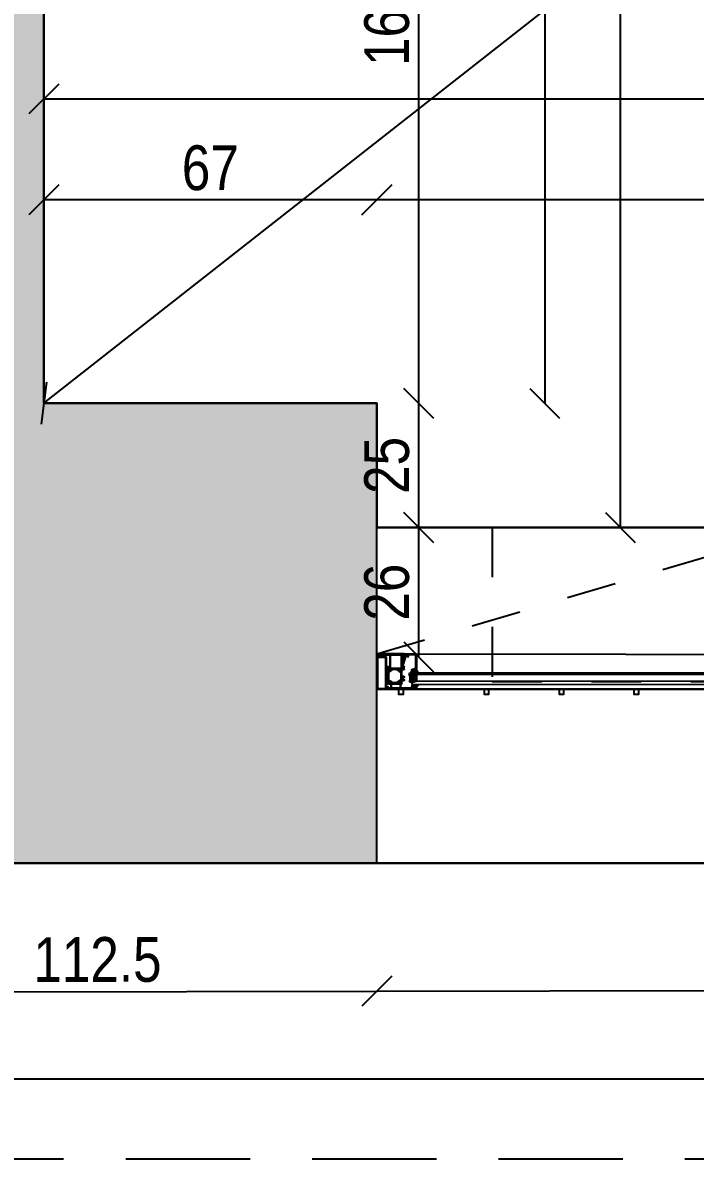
# Model space of a CAD drawing. Header units: metres. Extents: x 493 to 630, y -132 to -15.
# Drawn here: x 541.681 to 543.034, y -93.39 to -91.104 of the extents above; entities that cross this region are included whole.
import ezdxf

# ---------------------------------------------------------------- set-up
doc = ezdxf.new("R2010")
doc.units = ezdxf.units.M
doc.header["$MEASUREMENT"] = 0
doc.header["$PDMODE"] = 3
doc.linetypes.add('HIDDEN2', pattern=[0.1875, 0.125, -0.0625])
for name, color, linetype in [('a_caramida', 2, 'Continuous'), ('a_cote_50', 9, 'Continuous'), ('a_pereti_hasuri', 253, 'Continuous'), ('a_punctat', 40, 'HIDDEN2'), ('a_scari_punctat', 40, 'HIDDEN2'), ('a_sticla', 4, 'Continuous'), ('a_tamplarie_ferestre', 6, 'Continuous'), ('a_vederi', 74, 'Continuous'), ('a_vederi subtiri', 124, 'Continuous')]:
    doc.layers.add(name, color=color, linetype=linetype)
doc.layers.add('a_suprafete', color=7, linetype='Continuous', plot=False)
doc.styles.get("Standard").update_dxf_attribs({"font": 'ARIALN.TTF'})
doc.dimstyles.new('50 cote', dxfattribs={"dimtxt": 0.09, "dimasz": 0.06, "dimexe": 0, "dimexo": 0, "dimgap": 0.018, "dimtad": 1, "dimdec": 1, "dimlfac": 100, "dimrnd": 0.5, "dimdsep": 46, "dimtxsty": 'Standard', "dimblk": 'OBLIQUE', "dimcen": 0.00045, "dimclrd": 256, "dimclrt": 4, "dimadec": 1, "dimazin": 0, "dimtfac": 1, "dimtdec": 1, "dimtix": 1, "dimtofl": 0, "dimtmove": 0, "dimatfit": 3, "dimldrblk": 'OBLIQUE', "dimfxl": 0, "dimtolj": 1, "dimtzin": 0, "dimarcsym": 0})

# ---------------------------------------------------------------- blocks, each defined once
blk = doc.blocks.new('_Oblique')
at = {"color": 0, "linetype": 'ByBlock', "lineweight": -2}
blk.add_line((-0.5, -0.5), (0.5, 0.5), dxfattribs=at)
blk = doc.blocks.new('*D237')
at = {"layer": 'a_cote_50', "lineweight": -2, "ltscale": 0.3}
blk.add_line((541.7233, -91.8694), (547.7733, -87.1194), dxfattribs=at)
at = {"layer": 'Defpoints', "color": 0, "ltscale": 0.3}
for p in [(547.7733, -87.1194), (547.7733, -87.1194), (541.7233, -91.8694)]:
    blk.add_point(p, dxfattribs=at)
at = {"layer": 'a_cote_50', "lineweight": -2, "ltscale": 0.3, "xscale": 0.06, "yscale": 0.06, "zscale": 0.06}
for p, rotation in [((547.7733, -87.1194), 38.13630808537231), ((541.7233, -91.8694), 218.1363080853723)]:
    blk.add_blockref('_Oblique', p, dxfattribs=dict(at, rotation=rotation))
at = {"layer": 'a_cote_50', "color": 4, "ltscale": 0.3, "insert": (544.7088, -89.4441), "char_height": 0.09, "attachment_point": 5, "rotation": 38.1363}
blk.add_mtext('\\A1;769', dxfattribs=at)
blk = doc.blocks.new('*D238')
at = {"layer": 'a_cote_50', "lineweight": -2, "ltscale": 0.3}
blk.add_line((542.0233, -88.0896), (547.7733, -91.9194), dxfattribs=at)
at = {"layer": 'Defpoints', "color": 0, "ltscale": 0.3}
for p in [(542.0233, -88.0896), (547.7733, -91.9194), (547.7733, -91.9194)]:
    blk.add_point(p, dxfattribs=at)
at = {"layer": 'a_cote_50', "lineweight": -2, "ltscale": 0.3, "xscale": 0.06, "yscale": 0.06, "zscale": 0.06}
for p, rotation in [((542.0233, -88.0896), 146.3339981452422), ((547.7733, -91.9194), 326.3339981452422)]:
    blk.add_blockref('_Oblique', p, dxfattribs=dict(at, rotation=rotation))
at = {"layer": 'a_cote_50', "color": 4, "ltscale": 0.3, "insert": (544.9338, -89.9513), "char_height": 0.09, "attachment_point": 5, "rotation": 326.334}
blk.add_mtext('\\A1;691', dxfattribs=at)
blk = doc.blocks.new('*D240')
at = {"layer": 'a_cote_50', "lineweight": -2, "ltscale": 0.3}
blk.add_line((544.3433, -91.4603), (542.3933, -91.4603), dxfattribs=at)
at = {"layer": 'Defpoints', "color": 0, "ltscale": 0.3}
for p in [(542.3933, -91.4603), (542.3933, -91.8694), (544.3433, -92.1194)]:
    blk.add_point(p, dxfattribs=at)
at = {"layer": 'a_cote_50', "lineweight": -2, "ltscale": 0.3, "xscale": 0.06, "yscale": 0.06, "zscale": 0.06, "rotation": 180}
blk.add_blockref('_Oblique', (542.3933, -91.4603), dxfattribs=at)
at = {"layer": 'a_cote_50', "lineweight": -2, "ltscale": 0.3, "xscale": 0.06, "yscale": 0.06, "zscale": 0.06}
blk.add_blockref('_Oblique', (544.3433, -91.4603), dxfattribs=at)
at = {"layer": 'a_cote_50', "color": 4, "ltscale": 0.3, "char_height": 0.09, "attachment_point": 5}
for s, insert in [('\\A1;195', (543.3683, -91.3963)), ('\\A1;74', (543.3683, -91.5233))]:
    blk.add_mtext(s, dxfattribs=dict(at, insert=insert))
blk = doc.blocks.new('*D241')
at = {"layer": 'a_cote_50', "lineweight": -2, "ltscale": 0.3}
blk.add_line((542.3933, -91.4603), (541.7233, -91.4603), dxfattribs=at)
at = {"layer": 'Defpoints', "color": 0, "ltscale": 0.3}
for p in [(541.7233, -91.4603), (541.7233, -91.8694), (542.3933, -91.8694)]:
    blk.add_point(p, dxfattribs=at)
at = {"layer": 'a_cote_50', "lineweight": -2, "ltscale": 0.3, "xscale": 0.06, "yscale": 0.06, "zscale": 0.06, "rotation": 180}
blk.add_blockref('_Oblique', (541.7233, -91.4603), dxfattribs=at)
at = {"layer": 'a_cote_50', "lineweight": -2, "ltscale": 0.3, "xscale": 0.06, "yscale": 0.06, "zscale": 0.06}
blk.add_blockref('_Oblique', (542.3933, -91.4603), dxfattribs=at)
at = {"layer": 'a_cote_50', "color": 4, "ltscale": 0.3, "insert": (542.0583, -91.3963), "char_height": 0.09, "attachment_point": 5}
blk.add_mtext('\\A1;67', dxfattribs=at)
blk = doc.blocks.new('*D247')
at = {"layer": 'a_cote_50', "lineweight": -2, "ltscale": 0.3}
blk.add_line((542.4776, -92.3794), (542.4776, -92.1194), dxfattribs=at)
at = {"layer": 'Defpoints', "color": 0, "ltscale": 0.3}
for p in [(542.3933, -92.1194), (542.4776, -92.1194), (542.3933, -92.3794)]:
    blk.add_point(p, dxfattribs=at)
at = {"layer": 'a_cote_50', "lineweight": -2, "ltscale": 0.3, "xscale": 0.06, "yscale": 0.06, "zscale": 0.06}
for p, rotation in [((542.4776, -92.1194), 90), ((542.4776, -92.3794), 270)]:
    blk.add_blockref('_Oblique', p, dxfattribs=dict(at, rotation=rotation))
at = {"layer": 'a_cote_50', "color": 4, "ltscale": 0.3, "insert": (542.4137, -92.2494), "char_height": 0.09, "attachment_point": 5, "rotation": 90}
blk.add_mtext('\\A1;26', dxfattribs=at)
blk = doc.blocks.new('*D248')
at = {"layer": 'a_cote_50', "lineweight": -2, "ltscale": 0.3}
blk.add_line((542.4776, -92.1194), (542.4776, -91.8694), dxfattribs=at)
at = {"layer": 'Defpoints', "color": 0, "ltscale": 0.3}
for p in [(542.3933, -91.8694), (542.4776, -91.8694), (542.3933, -92.1194)]:
    blk.add_point(p, dxfattribs=at)
at = {"layer": 'a_cote_50', "lineweight": -2, "ltscale": 0.3, "xscale": 0.06, "yscale": 0.06, "zscale": 0.06}
for p, rotation in [((542.4776, -91.8694), 90), ((542.4776, -92.1194), 270)]:
    blk.add_blockref('_Oblique', p, dxfattribs=dict(at, rotation=rotation))
at = {"layer": 'a_cote_50', "color": 4, "ltscale": 0.3, "insert": (542.4137, -91.9944), "char_height": 0.09, "attachment_point": 5, "rotation": 90}
blk.add_mtext('\\A1;25', dxfattribs=at)
blk = doc.blocks.new('*D249')
at = {"layer": 'a_cote_50', "lineweight": -2, "ltscale": 0.3}
blk.add_line((542.4776, -91.8694), (542.4776, -90.2546), dxfattribs=at)
at = {"layer": 'Defpoints', "color": 0, "ltscale": 0.3}
for p in [(541.7233, -90.2546), (542.4776, -90.2546), (542.3933, -91.8694)]:
    blk.add_point(p, dxfattribs=at)
at = {"layer": 'a_cote_50', "lineweight": -2, "ltscale": 0.3, "xscale": 0.06, "yscale": 0.06, "zscale": 0.06}
for p, rotation in [((542.4776, -90.2546), 90), ((542.4776, -91.8694), 270)]:
    blk.add_blockref('_Oblique', p, dxfattribs=dict(at, rotation=rotation))
at = {"layer": 'a_cote_50', "color": 4, "ltscale": 0.3, "insert": (542.4137, -91.062), "char_height": 0.09, "attachment_point": 5, "rotation": 90}
blk.add_mtext('\\A1;161.5', dxfattribs=at)
blk = doc.blocks.new('*D257')
at = {"layer": 'a_cote_50', "lineweight": -2, "ltscale": 0.3}
blk.add_line((547.7733, -91.2574), (541.7233, -91.2574), dxfattribs=at)
at = {"layer": 'Defpoints', "color": 0, "ltscale": 0.3}
for p in [(541.7233, -91.2574), (541.7233, -91.9194), (547.7733, -91.9194)]:
    blk.add_point(p, dxfattribs=at)
at = {"layer": 'a_cote_50', "lineweight": -2, "ltscale": 0.3, "xscale": 0.06, "yscale": 0.06, "zscale": 0.06, "rotation": 180}
blk.add_blockref('_Oblique', (541.7233, -91.2574), dxfattribs=at)
at = {"layer": 'a_cote_50', "lineweight": -2, "ltscale": 0.3, "xscale": 0.06, "yscale": 0.06, "zscale": 0.06}
blk.add_blockref('_Oblique', (547.7733, -91.2574), dxfattribs=at)
at = {"layer": 'a_cote_50', "color": 4, "ltscale": 0.3, "insert": (544.7483, -91.1934), "char_height": 0.09, "attachment_point": 5}
blk.add_mtext('\\A1;605', dxfattribs=at)
blk = doc.blocks.new('*D258')
at = {"layer": 'a_cote_50', "lineweight": -2, "ltscale": 0.3}
blk.add_line((542.7313, -87.1194), (542.7313, -91.8694), dxfattribs=at)
at = {"layer": 'Defpoints', "color": 0, "ltscale": 0.3}
for p in [(541.7765, -87.1194), (541.7765, -91.8694), (542.7313, -91.8694)]:
    blk.add_point(p, dxfattribs=at)
at = {"layer": 'a_cote_50', "lineweight": -2, "ltscale": 0.3, "xscale": 0.06, "yscale": 0.06, "zscale": 0.06}
for p, rotation in [((542.7313, -87.1194), 90), ((542.7313, -91.8694), 270)]:
    blk.add_blockref('_Oblique', p, dxfattribs=dict(at, rotation=rotation))
at = {"layer": 'a_cote_50', "color": 4, "ltscale": 0.3, "insert": (542.6675, -89.4944), "char_height": 0.09, "attachment_point": 5, "rotation": 90}
blk.add_mtext('\\A1;475', dxfattribs=at)
blk = doc.blocks.new('*D259')
at = {"layer": 'a_cote_50', "lineweight": -2, "ltscale": 0.3}
blk.add_line((542.8834, -87.1194), (542.8834, -92.1194), dxfattribs=at)
at = {"layer": 'Defpoints', "color": 0, "ltscale": 0.3}
for p in [(541.7765, -87.1194), (541.7765, -92.1194), (542.8834, -92.1194)]:
    blk.add_point(p, dxfattribs=at)
at = {"layer": 'a_cote_50', "lineweight": -2, "ltscale": 0.3, "xscale": 0.06, "yscale": 0.06, "zscale": 0.06}
for p, rotation in [((542.8834, -87.1194), 90), ((542.8834, -92.1194), 270)]:
    blk.add_blockref('_Oblique', p, dxfattribs=dict(at, rotation=rotation))
at = {"layer": 'a_cote_50', "color": 4, "ltscale": 0.3, "insert": (542.8194, -89.6194), "char_height": 0.09, "attachment_point": 5, "rotation": 90}
blk.add_mtext('\\A1;500', dxfattribs=at)
blk = doc.blocks.new('__4FAFA3F2_FC5C_44BB_A64D_ECB77A95FE74_')
at = {"layer": 'a_vederi subtiri'}
for p, q in [((-125.5, 67), (-125.5, 71)), ((-125, 71), (-125, 67)), ((-125, 66.8), (-125, 70.7)), ((-124.7, 66.8), (-124.7, 70.7)), ((-124.4, 71.5), (-123.3, 71.5)), ((-124.4, 71.1), (-119, 71.1)), ((-123.3, 71.5), (-123, 71.2)), ((-123, 71.2), (-122.8, 71.5)), ((-122.8, 71.5), (-118.9, 71.5)), ((-118, 71.5), (-114.1, 71.5)), ((-117.9, 71.1), (-112.5, 71.1)), ((-114.1, 71.5), (-113.9, 71.2)), ((-113.9, 71.2), (-113.6, 71.5)), ((-113.6, 71.5), (-112.5, 71.5)), ((-112.2, 70.7), (-112.2, 66.8)), ((-111.9, 67), (-111.9, 71)), ((-111.9, 70.7), (-111.9, 66.8)), ((-111.5, 71), (-111.5, 67)), ((-125.5, 61.5), (-125.5, 67)), ((-125, 67), (-125, 66.8)), ((-124.8, 66.3), (-123.5, 64.7)), ((-123.5, 64.7), (-124.8, 66.3)), ((-123.2, 65), (-124.6, 66.5)), ((-113.9, 64.9), (-123, 64.9)), ((-123, 64.5), (-113.9, 64.5)), ((-113.9, 64.5), (-123, 64.5)), ((-112.3, 66.5), (-113.7, 65)), ((-113.4, 64.7), (-112.1, 66.3)), ((-112.1, 66.3), (-113.4, 64.7)), ((-111.9, 66.8), (-111.9, 67)), ((-111.5, 67), (-111.5, 61.5))]:
    blk.add_line(p, q, dxfattribs=at)
at = {"layer": 'a_vederi subtiri', "extrusion": (2e-16, 2e-16, -1)}
for centre, radius, start, end in [((125.2, 71), 0.221, 352.3719, 187.6281), ((124.3, 70.8), 0.708, 356.4406, 85.9313), ((124.3, 70.8), 0.368, 356.4406, 85.9313), ((118.5, 71.7), 0.787, 223.035, 316.965), ((118.5, 71.8), 0.512, 210.7555, 329.2445), ((112.6, 70.8), 0.708, 94.0687, 183.5594), ((112.6, 70.8), 0.368, 94.0687, 183.5594), ((111.7, 71), 0.221, 352.3719, 187.6281), ((125.2, 67), 0.221, 172.3719, 7.6281), ((125.2, 67), 0.221, 172.3719, 7.6281), ((118.5, 44.3), 18.6, 67.8527, 112.1473), ((124.2, 66.8), 0.808, 319.638, 0.5172), ((124.2, 66.8), 0.808, 319.638, 0.5172), ((124.3, 66.8), 0.42, 319.638, 0.5172), ((123, 65.1), 0.618, 270.773, 319.8915), ((123, 65.1), 0.618, 270.773, 319.8915), ((123, 65.2), 0.321, 270.773, 319.8915), ((113.9, 65.2), 0.321, 220.1085, 269.227), ((113.9, 65.1), 0.618, 220.1085, 269.227), ((113.9, 65.1), 0.618, 220.1085, 269.227), ((112.6, 66.8), 0.42, 179.4828, 220.362), ((112.7, 66.8), 0.808, 179.4828, 220.362), ((112.7, 66.8), 0.808, 179.4828, 220.362), ((111.7, 67), 0.221, 172.3719, 7.6281), ((111.7, 67), 0.221, 172.3719, 7.6281)]:
    blk.add_arc(centre, radius, start, end, dxfattribs=at)
blk = doc.blocks.new('tampalrie subsol')
at = {"layer": 'a_punctat', "ltscale": 0.5}
blk.add_line((542.3936, -92.3737), (543.3261, -92.0981), dxfattribs=at)
at = {"layer": 'a_sticla'}
for points in [[(542.4636, -92.4107), (543.3432, -92.4114), (543.3432, -92.4154), (542.4636, -92.4147)], [(542.4636, -92.4347), (543.3432, -92.4354), (543.3432, -92.4294), (542.4636, -92.4287)]]:
    blk.add_lwpolyline(points, close=True, dxfattribs=at)
at = {"layer": 'a_tamplarie_ferestre', "extrusion": (8.75965e-20, 1.5e-15, -1)}
blk.add_line((542.4487, -92.3737), (542.4728, -92.3737), dxfattribs=at)
at = {"layer": 'a_tamplarie_ferestre'}
for points in [[(542.4132, -92.3795), (542.3932, -92.3795), (542.3932, -92.4444), (542.4132, -92.4444)], [(542.4117, -92.381), (542.3947, -92.381), (542.3947, -92.4429), (542.4117, -92.4429)]]:
    blk.add_lwpolyline(points, close=True, dxfattribs=at)
at = {"layer": 'a_tamplarie_ferestre', "extrusion": (2.00012e-16, 2.00051e-16, -1)}
for points in [[(-542.447, -92.3767), (-542.447, -92.3782), (-542.4476, -92.3782), (-542.4487, -92.3771), (-542.4487, -92.3737), (-542.3936, -92.3737), (-542.3936, -92.3771), (-542.3947, -92.3782), (-542.3953, -92.3782), (-542.3953, -92.3764)], [(-542.3963, -92.3754), (-542.4187, -92.3754)], [(-542.4197, -92.3764), (-542.4197, -92.3934)], [(-542.4212, -92.4022), (-542.4212, -92.3758)], [(-542.4217, -92.3753), (-542.4417, -92.3753)], [(-542.4422, -92.3758), (-542.4422, -92.4022)], [(-542.4437, -92.3934), (-542.4437, -92.3767)], [(-542.4447, -92.3757), (-542.446, -92.3757)], [(-542.4149, -92.3999), (-542.4149, -92.4044)], [(-542.4149, -92.4054), (-542.4149, -92.4073)], [(-542.4151, -92.4047), (-542.4151, -92.4052)], [(-542.4164, -92.4014), (-542.4164, -92.3989), (-542.4159, -92.3989)], [(-542.4165, -92.4073), (-542.4165, -92.4046)], [(-542.4165, -92.4073), (-542.4165, -92.4049)], [(-542.4166, -92.4044), (-542.4209, -92.4044)], [(-542.417, -92.4045), (-542.4205, -92.4045)], [(-542.4187, -92.4024), (-542.4174, -92.4024)], [(-542.4212, -92.406), (-542.4191, -92.4096)], [(-542.4197, -92.3944), (-542.4197, -92.4014)], [(-542.4214, -92.4049), (-542.4214, -92.4056), (-542.42, -92.408)], [(-542.4417, -92.4027), (-542.4217, -92.4027)], [(-542.4249, -92.4044), (-542.4337, -92.4044)], [(-542.4386, -92.408), (-542.4372, -92.4056), (-542.4372, -92.4049)], [(-542.4374, -92.406), (-542.4395, -92.4096)], [(-542.4377, -92.4044), (-542.442, -92.4044)], [(-542.4416, -92.4045), (-542.4381, -92.4045)], [(-542.4421, -92.4046), (-542.4421, -92.4073)], [(-542.4421, -92.4074), (-542.4421, -92.405)], [(-542.4435, -92.4052), (-542.4435, -92.4047)], [(-542.4437, -92.4014), (-542.4437, -92.3944)], [(-542.4437, -92.4073), (-542.4437, -92.4054)], [(-542.444, -92.4041), (-542.447, -92.4041), (-542.447, -92.4049), (-542.448, -92.4049)], [(-542.446, -92.4024), (-542.4447, -92.4024)], [(-542.4475, -92.3989), (-542.447, -92.3989), (-542.447, -92.4014)], [(-542.4485, -92.4044), (-542.4485, -92.3999)], [(-542.4149, -92.4282), (-542.4149, -92.4081)], [(-542.4149, -92.4291), (-542.4149, -92.4309)], [(-542.4152, -92.4076), (-542.4162, -92.4076)], [(-542.4162, -92.4288), (-542.4152, -92.4288)], [(-542.4154, -92.4076), (-542.4162, -92.4076)], [(-542.4162, -92.4287), (-542.4154, -92.4287)], [(-542.4165, -92.4314), (-542.4165, -92.429)], [(-542.4165, -92.4318), (-542.4165, -92.4291)], [(-542.4171, -92.4116), (-542.4171, -92.4248)], [(-542.4185, -92.4102), (-542.4176, -92.4107)], [(-542.4176, -92.4257), (-542.4185, -92.4262)], [(-542.4191, -92.4268), (-542.4212, -92.4304)], [(-542.42, -92.4283), (-542.4214, -92.4307), (-542.4214, -92.4314)], [(-542.4372, -92.4314), (-542.4372, -92.4307), (-542.4386, -92.4283)], [(-542.4395, -92.4268), (-542.4374, -92.4304)], [(-542.4384, -92.4082), (-542.4385, -92.4082)], [(-542.4401, -92.4102), (-542.441, -92.4107)], [(-542.441, -92.4257), (-542.4401, -92.4262)], [(-542.4415, -92.4116), (-542.4415, -92.4248)], [(-542.4421, -92.4314), (-542.4421, -92.429)], [(-542.4421, -92.4291), (-542.4421, -92.4318)], [(-542.4424, -92.4076), (-542.4434, -92.4076)], [(-542.4432, -92.4077), (-542.4424, -92.4077)], [(-542.4424, -92.4287), (-542.4432, -92.4287)], [(-542.4434, -92.4288), (-542.4424, -92.4288)], [(-542.448, -92.4192), (-542.4437, -92.4192), (-542.4437, -92.4082)], [(-542.4437, -92.4247), (-542.4437, -92.4217)], [(-542.4437, -92.4282), (-542.4437, -92.4272), (-542.448, -92.4272)], [(-542.4437, -92.4309), (-542.4437, -92.4291)], [(-542.4447, -92.4207), (-542.447, -92.4207), (-542.447, -92.4217), (-542.4478, -92.4215)], [(-542.4478, -92.4249), (-542.447, -92.4247), (-542.447, -92.4257), (-542.4447, -92.4257)], [(-542.4485, -92.4206), (-542.4485, -92.4197)], [(-542.4485, -92.4267), (-542.4485, -92.4259)], [(-542.4164, -92.4416), (-542.4164, -92.4399), (-542.4158, -92.4399), (-542.4147, -92.441), (-542.4147, -92.4444), (-542.4732, -92.4444)], [(-542.4149, -92.4319), (-542.4149, -92.4334)], [(-542.4151, -92.4312), (-542.4151, -92.4317)], [(-542.4154, -92.4339), (-542.4212, -92.4339)], [(-542.4209, -92.4319), (-542.4166, -92.4319)], [(-542.4205, -92.4319), (-542.417, -92.4319)], [(-542.4207, -92.4426), (-542.4174, -92.4426)], [(-542.4217, -92.4344), (-542.4217, -92.4416)], [(-542.4231, -92.4423), (-542.4231, -92.4341)], [(-542.4236, -92.4336), (-542.4398, -92.4336)], [(-542.4398, -92.4428), (-542.4236, -92.4428)], [(-542.4337, -92.4319), (-542.4249, -92.4319)], [(-542.442, -92.4319), (-542.4377, -92.4319)], [(-542.4381, -92.4319), (-542.4416, -92.4319)], [(-542.4403, -92.4341), (-542.4403, -92.4423)], [(-542.4417, -92.4415), (-542.4417, -92.4343)], [(-542.4422, -92.4338), (-542.4432, -92.4338)], [(-542.4646, -92.4428), (-542.4487, -92.4428), (-542.4427, -92.4425)], [(-542.4435, -92.4317), (-542.4435, -92.4312)], [(-542.4437, -92.4333), (-542.4437, -92.4319)], [(-542.4636, -92.4399), (-542.4636, -92.4401)], [(-542.4669, -92.4394), (-542.4641, -92.4394)], [(-542.4641, -92.4406), (-542.4646, -92.4406)], [(-542.4651, -92.4411), (-542.4651, -92.4423)], [(-542.4664, -92.4421), (-542.4664, -92.4404), (-542.4674, -92.4404), (-542.4674, -92.4399)], [(-542.4714, -92.4431), (-542.4674, -92.4431)], [(-542.4714, -92.4399), (-542.4714, -92.4404), (-542.4724, -92.4404), (-542.4724, -92.4421)], [(-542.4732, -92.4394), (-542.4719, -92.4394)], [(-542.4737, -92.4439), (-542.4737, -92.4399)]]:
    blk.add_lwpolyline(points, dxfattribs=at)
at = {"layer": 'a_tamplarie_ferestre', "extrusion": (8.75965e-20, 1.5e-15, -1)}
for points in [[(-542.4441, -92.3944), (-542.4444, -92.3948, -0.49304), (-542.4447, -92.3949), (-542.4477, -92.3811, -0.637079), (-542.4474, -92.3803), (-542.4462, -92.3802)], [(-542.451, -92.3797), (-542.4454, -92.3961, -0.198912), (-542.4448, -92.3975), (-542.4448, -92.3996)], [(-542.4698, -92.4029), (-542.4713, -92.4029, -0.414205), (-542.4718, -92.4024), (-542.4718, -92.3767, -0.426752), (-542.4702, -92.3752), (-542.4572, -92.3756, -0.401735), (-542.4567, -92.3761), (-542.4567, -92.3789)]]:
    blk.add_lwpolyline(points, format="xyb", dxfattribs=at)
for points in [[(-542.4457, -92.3797), (-542.4457, -92.3787)], [(-542.4458, -92.3786), (-542.4487, -92.3789)], [(-542.4497, -92.3776), (-542.449, -92.375)], [(-542.4509, -92.3763), (-542.4514, -92.3782)], [(-542.4549, -92.3756), (-542.4514, -92.3756)], [(-542.4552, -92.3792), (-542.4548, -92.3785), (-542.4554, -92.3785), (-542.4554, -92.3761)], [(-542.4733, -92.3741), (-542.4733, -92.4039)], [(-542.4439, -92.3978), (-542.4439, -92.3945)], [(-542.4443, -92.3996), (-542.4443, -92.3985)], [(-542.4633, -92.4059), (-542.4633, -92.4056)], [(-542.4636, -92.4052), (-542.4696, -92.403)], [(-542.4686, -92.4047), (-542.464, -92.4064)], [(-542.4693, -92.4059), (-542.4693, -92.4052)], [(-542.4713, -92.4049), (-542.4713, -92.4059)], [(-542.4728, -92.4044), (-542.4718, -92.4044)], [(-542.4708, -92.4064), (-542.4698, -92.4064)]]:
    blk.add_lwpolyline(points, dxfattribs=at)
at = {"layer": 'a_tamplarie_ferestre'}
for centre, radius, start, end in [((542.3963, -92.3764), 0.001, 90, 179.9934), ((542.4187, -92.3764), 0.001, 359.997, 89.9963), ((542.4217, -92.3758), 0.0005, 89.997, 179.9963), ((542.4417, -92.3758), 0.0005, 359.997, 89.9963), ((542.4447, -92.3767), 0.001, 89.9998, 179.994), ((542.4458, -92.3787), 0.0001, 84.9433, 179.9967), ((542.4462, -92.3797), 0.0005, 179.9968, 264.9969), ((542.446, -92.3767), 0.001, 0.002, 89.9917), ((542.45, -92.3786), 0.0015, 314.9959, 14.9965), ((542.4559, -92.3788), 0.000809, 205.0936, 351.1773), ((542.4728, -92.3742), 0.0005, 359.9969, 89.9963), ((542.4148, -92.4047), 0.000279, 358.8321, 73.5768), ((542.4148, -92.4052), 0.000279, 286.4212, 1.1595), ((542.4174, -92.4014), 0.001, 179.9977, 269.9955), ((542.417, -92.405), 0.000505, 89.4291, 179.4297), ((542.4166, -92.4046), 0.00012, 89.9966, 179.9967), ((542.4187, -92.4014), 0.001, 269.9949, 359.9984), ((542.4192, -92.3939), 0.000725, 316.3925, 43.6008), ((542.4204, -92.4054), 0.001, 327.2696, 81.815), ((542.4209, -92.4049), 0.0005, 359.9961, 89.9981), ((542.4217, -92.4022), 0.0005, 179.997, 269.9963), ((542.4249, -92.4049), 0.0005, 89.9967, 163.0423), ((542.4337, -92.4049), 0.0005, 17.2862, 89.9967), ((542.4377, -92.4049), 0.0005, 89.9952, 179.9973), ((542.4417, -92.4022), 0.0005, 269.997, 359.9963), ((542.442, -92.4046), 0.00012, 359.9967, 89.9968), ((542.4442, -92.3939), 0.000725, 136.3851, 223.6082), ((542.4438, -92.4047), 0.000279, 106.4165, 181.1612), ((542.4438, -92.4052), 0.000279, 178.8338, 253.5721), ((542.4447, -92.4014), 0.001, 180, 269.9933), ((542.444, -92.4044), 0.0003, 90.0258, 179.971), ((542.444, -92.3945), 0.0001, 42.1407, 179.9967), ((542.4442, -92.3978), 0.000319, 178.9604, 239.2428), ((542.4446, -92.3996), 0.00025, 176.4413, 3.5521), ((542.446, -92.4014), 0.001, 270.0017, 359.9916), ((542.4638, -92.4056), 0.0005, 110.0069, 179.9967), ((542.4638, -92.4059), 0.0005, 179.9967, 290.0081), ((542.4698, -92.4059), 0.0005, 179.9975, 269.9958), ((542.4698, -92.4034), 0.0005, 89.9967, 110.0069), ((542.4708, -92.4059), 0.0005, 269.9974, 359.9962), ((542.4728, -92.4039), 0.0005, 269.9978, 359.9957), ((542.4154, -92.4081), 0.0005, 89.9963, 179.997), ((542.4154, -92.4282), 0.0005, 179.9963, 269.997), ((542.4178, -92.4089), 0.0015, 297.9909, 329.9967), ((542.4178, -92.4275), 0.0015, 29.9967, 62.0024), ((542.4405, -92.4116), 0.001, 359.9942, 60.6878), ((542.4405, -92.4248), 0.001, 299.3005, 359.9942), ((542.4424, -92.4074), 0.0003, 179.9942, 269.9942), ((542.4424, -92.429), 0.0003, 89.9942, 179.9942), ((542.4447, -92.4217), 0.001, 90.003, 179.9899), ((542.4447, -92.4247), 0.001, 179.9952, 269.9986), ((542.4148, -92.4312), 0.000279, 358.8338, 73.5721), ((542.4148, -92.4317), 0.000279, 286.4165, 1.1612), ((542.4174, -92.4416), 0.001, 179.9949, 269.9984), ((542.417, -92.4314), 0.0005, 179.9964, 269.997), ((542.4166, -92.4318), 0.00012, 179.9967, 269.9967), ((542.4204, -92.4309), 0.001, 278.1783, 32.7237), ((542.4207, -92.4416), 0.001, 269.9978, 359.9955), ((542.4209, -92.4314), 0.0005, 269.9967, 359.9967), ((542.4212, -92.4344), 0.0005, 359.9962, 89.9971), ((542.4236, -92.4341), 0.0005, 89.9967, 179.9967), ((542.4236, -92.4423), 0.0005, 179.9967, 269.9967), ((542.4249, -92.4314), 0.0005, 197.7437, 269.9967), ((542.4337, -92.4314), 0.0005, 269.9967, 342.2497), ((542.4377, -92.4314), 0.0005, 179.9967, 269.9967), ((542.4398, -92.4341), 0.0005, 359.9967, 89.9967), ((542.4398, -92.4423), 0.0005, 269.9967, 359.9967), ((542.4422, -92.4343), 0.0005, 89.9967, 179.9967), ((542.4427, -92.4415), 0.001, 179.996, 266.7274), ((542.442, -92.4318), 0.00012, 269.9967, 359.9967), ((542.4438, -92.4312), 0.000279, 106.4212, 181.1595), ((542.4438, -92.4317), 0.000279, 178.8321, 253.5768), ((542.4646, -92.4411), 0.0005, 359.997, 89.9963), ((542.4646, -92.4423), 0.0005, 269.9962, 359.9971), ((542.4674, -92.4421), 0.001, 179.9939, 269.9976), ((542.4714, -92.4421), 0.001, 269.9991, 359.9942)]:
    blk.add_arc(centre, radius, start, end, dxfattribs=at)
at = {"layer": 'a_tamplarie_ferestre', "extrusion": (8.75965e-20, 1.5e-15, -1)}
for centre, radius, start, end in [((-542.4485, -92.3751), 0.0005, 113.2429, 164.9989), ((-542.4488, -92.3779), 0.001, 165.0032, 275.0034), ((-542.4514, -92.3761), 0.0005, 345.004, 90.0005), ((-542.4549, -92.3761), 0.0005, 90.0032, 180.0037), ((-542.4438, -92.3985), 0.0005, 120.7572, 180.0034), ((-542.4688, -92.4052), 0.0005, 70.0649, 179.9605), ((-542.4718, -92.4049), 0.0005, 0.0031, 90.0036)]:
    blk.add_arc(centre, radius, start, end, dxfattribs=at)
at = {"layer": 'a_tamplarie_ferestre', "extrusion": (2.00012e-16, 2.00051e-16, -1)}
for centre, radius, start, end in [((-542.4159, -92.3999), 0.001, 0.0053, 90.0014), ((-542.4198, -92.4034), 0.00488, 196.9577, 265.6637), ((-542.4389, -92.4033), 0.00492, 274.7402, 342.7138), ((-542.4383, -92.4054), 0.001, 327.2788, 81.8242), ((-542.4416, -92.405), 0.0005, 90.0055, 180.0061), ((-542.4475, -92.3999), 0.001, 90.0084, 179.9983), ((-542.448, -92.4044), 0.0005, 180.0007, 270.0069), ((-542.4152, -92.4073), 0.0003, 270.0033, 0.0033), ((-542.4152, -92.4291), 0.0003, 0.0033, 90.0033), ((-542.4162, -92.4073), 0.0003, 180.0033, 270.0033), ((-542.4162, -92.4073), 0.0003, 180.0033, 270.0033), ((-542.4162, -92.429), 0.0003, 90.0033, 180.0033), ((-542.4162, -92.4291), 0.0003, 90.0033, 180.0033), ((-542.4181, -92.4116), 0.001, 0.0034, 60.0035), ((-542.4181, -92.4248), 0.001, 300.0032, 0.0033), ((-542.4202, -92.4081), 0.000137, 265.6637, 30.0033), ((-542.4202, -92.4283), 0.000138, 330.0033, 95.6259), ((-542.4197, -92.4331), 0.005, 95.6259, 162.2563), ((-542.439, -92.4331), 0.005, 17.7503, 84.3808), ((-542.4385, -92.4081), 0.000139, 155.9431, 266.6165), ((-542.4385, -92.4283), 0.000138, 84.3808, 210.0033), ((-542.4408, -92.4089), 0.0015, 298.0001, 330.0058), ((-542.4408, -92.4275), 0.0015, 30.0058, 62.0116), ((-542.4424, -92.4073), 0.0003, 270.0033, 0.0033), ((-542.4424, -92.4291), 0.0003, 0.0033, 90.0033), ((-542.4432, -92.4082), 0.0005, 90.0058, 180.0058), ((-542.4432, -92.4282), 0.0005, 180.0058, 270.0058), ((-542.4434, -92.4073), 0.0003, 180.0033, 270.0033), ((-542.4434, -92.4291), 0.0003, 90.0033, 180.0033), ((-542.4475, -92.4206), 0.001, 180.0385, 254.9523), ((-542.4475, -92.4259), 0.001, 105.0661, 179.9581), ((-542.448, -92.4197), 0.0005, 90.005, 180.0008), ((-542.448, -92.4267), 0.0005, 180.0067, 270.0008), ((-542.4154, -92.4334), 0.0005, 270.0018, 0.0049), ((-542.4383, -92.4309), 0.001, 278.1874, 32.7328), ((-542.4416, -92.4314), 0.0005, 180.0055, 270.0061), ((-542.4432, -92.4333), 0.0005, 180.0033, 270.0033), ((-542.4641, -92.4399), 0.0005, 0.0018, 90.0049), ((-542.4641, -92.4401), 0.0005, 270.0019, 0.0048), ((-542.4669, -92.4399), 0.0005, 90.0089, 179.9978), ((-542.4719, -92.4399), 0.0005, 359.9975, 90.0057), ((-542.4732, -92.4399), 0.0005, 90.0029, 180.0038), ((-542.4732, -92.4439), 0.0005, 180.0029, 270.0038)]:
    blk.add_arc(centre, radius, start, end, dxfattribs=at)
at = {"layer": 'a_vederi subtiri'}
blk.add_line((542.4594, -92.4154), (542.4594, -92.4114), dxfattribs=at)
for points in [[(542.4537, -92.3737), (543.3352, -92.3745), (543.3352, -92.3194), (543.2345, -92.3194), (543.2345, -92.3267), (543.3156, -92.3267), (543.3156, -92.3744)], [(542.4684, -92.4053), (542.4681, -92.4053)], [(542.4691, -92.4065), (542.4687, -92.4055)], [(542.4717, -92.4055), (542.4718, -92.4064)], [(542.4733, -92.4049), (542.472, -92.4052)], [(542.4741, -92.4071), (542.4737, -92.4051)], [(542.4648, -92.4096), (542.4669, -92.408)], [(542.4669, -92.408), (542.4648, -92.4096)], [(542.4675, -92.4078), (542.4716, -92.4078)], [(542.4716, -92.4078), (542.4675, -92.4078)], [(542.4715, -92.4067), (542.4693, -92.4067)], [(542.4726, -92.4114), (542.4746, -92.4114)], [(542.4747, -92.4109), (542.4747, -92.4114)], [(542.4747, -92.4114), (542.4747, -92.4109)], [(543.3287, -92.4444), (542.4232, -92.4437)]]:
    blk.add_lwpolyline(points, dxfattribs=at)
at = {"layer": 'a_vederi subtiri', "extrusion": (2.00018e-16, 3.00051e-16, -1)}
for points in [[(-542.4646, -92.4358), (-542.464, -92.4368), (-542.464, -92.4388)], [(-542.4643, -92.4391), (-542.4664, -92.4391)], [(-542.4656, -92.4366), (-542.4653, -92.4359)], [(-542.4666, -92.4359), (-542.4663, -92.4366)], [(-542.4668, -92.4413), (-542.4678, -92.4423)], [(-542.4676, -92.4366), (-542.4673, -92.4359)], [(-542.4674, -92.4391), (-542.4674, -92.4405)], [(-542.4681, -92.4424), (-542.4698, -92.4424)], [(-542.4682, -92.4407), (-542.4682, -92.4388)], [(-542.4686, -92.4359), (-542.4683, -92.4366)], [(-542.4687, -92.4383), (-542.4693, -92.4383)], [(-542.4693, -92.4412), (-542.4687, -92.4412)], [(-542.4696, -92.4366), (-542.4693, -92.4359)], [(-542.4698, -92.4388), (-542.4698, -92.4407)], [(-542.4701, -92.4423), (-542.4712, -92.4413)], [(-542.4706, -92.4359), (-542.4703, -92.4366)], [(-542.4706, -92.4405), (-542.4706, -92.4391)], [(-542.4714, -92.4367), (-542.4714, -92.4361)], [(-542.4716, -92.4391), (-542.4735, -92.4391), (-542.4735, -92.44)], [(-542.4728, -92.4364), (-542.4722, -92.4371)], [(-542.4739, -92.4396), (-542.4739, -92.4387)], [(-542.477, -92.4356), (-542.4746, -92.4356)], [(-542.4759, -92.4366), (-542.477, -92.4365)]]:
    blk.add_lwpolyline(points, dxfattribs=at)
at = {"layer": 'a_vederi subtiri', "extrusion": (3.66023e-24, 6.27398e-20, -1)}
for centre, radius, start, end in [((-542.4774, -92.4171), 0.015, 43.7752, 50.9951), ((-542.4681, -92.4056), 0.0003, 50.9951, 90.0033), ((-542.4684, -92.4056), 0.0003, 90.0033, 160.0159), ((-542.472, -92.4055), 0.0003, 351.8854, 79.0093), ((-542.4734, -92.4052), 0.0003, 77.6469, 167.2381), ((-542.4623, -92.4107), 0.000698, 353.5508, 73.0622), ((-542.4612, -92.4047), 0.0061, 233.7002, 266.6058), ((-542.4623, -92.4107), 0.000698, 269.6058, 353.5508), ((-542.4623, -92.4044), 0.00699, 218.5719, 270.336), ((-542.4675, -92.4088), 0.001, 52.9879, 90.0033), ((-542.4724, -92.4072), 0.00413, 276.3602, 335.8869), ((-542.4716, -92.4088), 0.001, 90.0033, 158.6069), ((-542.4726, -92.4084), 0.003, 269.9865, 282.0172), ((-542.476, -92.4065), 0.004, 297.7236, 330.6747), ((-542.4737, -92.411), 0.001, 117.7236, 177.2783), ((-542.4746, -92.4102), 0.00116, 265.4718, 268.2511), ((-542.4746, -92.4102), 0.00116, 135.5726, 265.4718)]:
    blk.add_arc(centre, radius, start, end, dxfattribs=at)
at = {"layer": 'a_vederi subtiri'}
for centre, radius, start, end in [((542.4612, -92.4047), 0.0061, 273.3942, 306.2998), ((542.4547, -92.3954), 0.0163, 296.736, 316.4455), ((542.4675, -92.4088), 0.001, 89.9967, 127.0121), ((542.4682, -92.4091), 0.000476, 17.9127, 141.4281), ((542.4693, -92.4064), 0.0003, 199.9965, 269.9967), ((542.4715, -92.4064), 0.0003, 269.9967, 7.2043), ((542.4716, -92.4088), 0.001, 21.3931, 89.9967), ((542.476, -92.4065), 0.004, 209.3253, 242.2764), ((542.4791, -92.4059), 0.00508, 192.8485, 223.5554), ((542.4737, -92.4109), 0.001, 2.7217, 62.2764), ((542.466, -92.4364), 0.0004, 200.9621, 339.0313), ((542.4669, -92.4391), 0.0005, 0.0532, 179.9401), ((542.4671, -92.4405), 0.0003, 260.2587, 359.9967), ((542.468, -92.4364), 0.0004, 200.9621, 339.0313), ((542.4687, -92.4388), 0.0005, 89.9963, 179.997), ((542.4687, -92.4407), 0.0005, 180.0163, 269.977), ((542.4693, -92.4388), 0.0005, 0.013, 89.9803), ((542.4693, -92.4407), 0.0005, 270.0171, 359.9762), ((542.47, -92.4364), 0.0004, 200.9621, 339.0313), ((542.4711, -92.4391), 0.0005, 0.0533, 179.94), ((542.4709, -92.4405), 0.0003, 179.9967, 279.7363), ((542.4719, -92.4367), 0.0005, 180.0545, 317.9587), ((542.4762, -92.4389), 0.00225, 96.7184, 175.3978)]:
    blk.add_arc(centre, radius, start, end, dxfattribs=at)
at = {"layer": 'a_vederi subtiri', "extrusion": (2.00018e-16, 3.00051e-16, -1)}
for centre, radius, start, end in [((-542.4643, -92.4388), 0.000299, 269.773, 0.2337), ((-542.465, -92.436), 0.0004, 33.1781, 159.0379), ((-542.467, -92.4361), 0.0004, 20.9687, 159.0379), ((-542.467, -92.441), 0.0003, 315.1147, 99.7413), ((-542.4681, -92.4419), 0.0005, 270.0033, 315.0032), ((-542.469, -92.4361), 0.0004, 20.9687, 159.0379), ((-542.4698, -92.4419), 0.0005, 225.0035, 270.0033), ((-542.471, -92.4361), 0.0004, 20.9687, 180.0033), ((-542.471, -92.441), 0.0003, 80.2637, 224.8937), ((-542.4746, -92.438), 0.0024, 42.6769, 90.0033), ((-542.4735, -92.4396), 0.000399, 179.908, 270.0986), ((-542.477, -92.4361), 0.000426, 90.2071, 270.8762)]:
    blk.add_arc(centre, radius, start, end, dxfattribs=at)
at = {"xscale": -0.001000000000008328, "yscale": 0.001000000000008328, "zscale": 0.001000000000008328}
for p, rotation in [((542.3979, -92.304), 269.9966540607937), ((542.4021, -92.3032), 270.0033459392066)]:
    blk.add_blockref('__4FAFA3F2_FC5C_44BB_A64D_ECB77A95FE74_', p, dxfattribs=dict(at, rotation=rotation))
blk = doc.blocks.new('*D1086')
at = {"layer": 'a_cote_50', "lineweight": -2, "ltscale": 0.3}
blk.add_line((-15.7983, -67.3337), (-14.6733, -67.3315), dxfattribs=at)
at = {"layer": 'Defpoints', "color": 0, "ltscale": 0.3}
for p in [(-15.7988, -67.0385), (-14.6738, -67.0744), (-14.6733, -67.3315)]:
    blk.add_point(p, dxfattribs=at)
at = {"layer": 'a_cote_50', "lineweight": -2, "ltscale": 0.3, "xscale": 0.06, "yscale": 0.06, "zscale": 0.06}
for p, rotation in [((-15.7983, -67.3337), 180.1079428696821), ((-14.6733, -67.3315), 0.1079428696821681)]:
    blk.add_blockref('_Oblique', p, dxfattribs=dict(at, rotation=rotation))
at = {"layer": 'a_cote_50', "color": 4, "ltscale": 0.3, "insert": (-15.2359, -67.2687), "char_height": 0.09, "attachment_point": 5, "rotation": 0.1079}
blk.add_mtext('\\A1;112.5', dxfattribs=at)
blk = doc.blocks.new('*D1087')
at = {"layer": 'a_cote_50', "lineweight": -2, "ltscale": 0.3}
blk.add_line((-14.6733, -67.3315), (-12.7233, -67.3279), dxfattribs=at)
at = {"layer": 'Defpoints', "color": 0, "ltscale": 0.3}
for p in [(-14.6738, -67.0744), (-12.7238, -67.0744), (-12.7233, -67.3279)]:
    blk.add_point(p, dxfattribs=at)
at = {"layer": 'a_cote_50', "lineweight": -2, "ltscale": 0.3, "xscale": 0.06, "yscale": 0.06, "zscale": 0.06}
for p, rotation in [((-14.6733, -67.3315), 180.1079428696821), ((-12.7233, -67.3279), 0.1079428696821681)]:
    blk.add_blockref('_Oblique', p, dxfattribs=dict(at, rotation=rotation))
at = {"layer": 'a_cote_50', "color": 4, "ltscale": 0.3, "insert": (-13.6984, -67.2658), "char_height": 0.09, "attachment_point": 5, "rotation": 0.1079}
blk.add_mtext('\\A1;195', dxfattribs=at)
blk = doc.blocks.new('*D1105')
at = {"layer": 'a_cote_50', "lineweight": -2, "ltscale": 0.3}
blk.add_line((-50.9468, -67.5081), (13.8782, -67.5081), dxfattribs=at)
at = {"layer": 'Defpoints', "color": 0, "ltscale": 0.3}
for p in [(13.8782, -63.4009), (-50.9468, -67.0744), (13.8782, -67.5081)]:
    blk.add_point(p, dxfattribs=at)
at = {"layer": 'a_cote_50', "lineweight": -2, "ltscale": 0.3, "xscale": 0.06, "yscale": 0.06, "zscale": 0.06, "rotation": 180}
blk.add_blockref('_Oblique', (-50.9468, -67.5081), dxfattribs=at)
at = {"layer": 'a_cote_50', "lineweight": -2, "ltscale": 0.3, "xscale": 0.06, "yscale": 0.06, "zscale": 0.06}
blk.add_blockref('_Oblique', (13.8782, -67.5081), dxfattribs=at)
at = {"layer": 'a_cote_50', "color": 4, "ltscale": 0.3, "insert": (-18.5343, -67.4441), "char_height": 0.09, "attachment_point": 5}
blk.add_mtext('\\A1;6482.5', dxfattribs=at)
blk = doc.blocks.new('COTE EXY')
at = {"layer": 'a_cote_50', "ltscale": 0.3}
dim = blk.add_linear_dim(base=(13.8782, -67.5081), p1=(-50.9468, -67.0744), p2=(13.8782, -63.4009), dimstyle='50 cote', dxfattribs=at)
dim.commit()
dim.dimension.update_dxf_attribs({"geometry": '*D1105', "text_midpoint": (-18.5343, -67.4441)})
for base, p1, p2, picture, middle in [((-14.6733, -67.3315), (-15.7988, -67.0385), (-14.6738, -67.0744), '*D1086', (-15.2359, -67.2687)), ((-12.7233, -67.3279), (-14.6738, -67.0744), (-12.7238, -67.0744), '*D1087', (-13.6984, -67.2658))]:
    dim = blk.add_linear_dim(base=base, p1=p1, p2=p2, angle=180.1079, dimstyle='50 cote', override={"dimtmove": 1}, dxfattribs=at)
    dim.commit()
    dim.dimension.update_dxf_attribs({"geometry": picture, "text_midpoint": middle})

msp = doc.modelspace()

# ---------------------------------------------------------------- hatches: boundary and pattern name
at = {"layer": 'a_pereti_hasuri', "ltscale": 0.3}
h = msp.add_hatch(dxfattribs=at)
h.set_pattern_fill('ANSI33', color=256, scale=0.25, style=0)
h.set_pattern_definition([(45, (-4876.954644, 8292.469365), (-0.04419417382, 0.04419417382), []), (45, (-4876.91045, 8292.469365), (-0.04419417382, 0.04419417382), [0.03125, -0.015625])])
h.paths.add_polyline_path([(529.2933, -92.7946), (529.2931, -92.1396), (529.5881, -92.1396), (529.5881, -91.7296), (529.7331, -91.7296), (529.7331, -91.5296), (529.8581, -91.5296), (529.9783, -91.5296), (529.9783, -91.6796), (530.1283, -91.6796), (530.1283, -92.0996), (530.3333, -92.0996), (530.3333, -92.7946)])
h.paths.add_polyline_path([(533.3383, -92.7946), (533.3383, -92.1196), (533.1133, -92.1196), (533.1133, -91.6996), (532.6683, -91.6996), (532.6683, -92.0996), (532.3033, -92.0996), (532.3033, -92.7946)])
h.paths.add_polyline_path([(536.3683, -92.7946), (536.3683, -92.1446), (536.1083, -92.1446), (536.1083, -91.6996), (535.6533, -91.6996), (535.6533, -92.0396), (535.4933, -92.0396), (535.4933, -92.1196), (535.3083, -92.1196), (535.3083, -92.7946)])
h.paths.add_polyline_path([(539.3483, -92.7946), (539.3483, -92.1246), (539.1183, -92.1246), (539.1183, -91.6946), (538.6683, -91.6946), (538.6683, -92.1446), (538.3283, -92.1446), (538.3283, -92.7946)])
h.paths.add_polyline_path([(541.6383, -90.2546), (541.6383, -92.1246), (541.3183, -92.1246), (541.3183, -92.7946), (542.3933, -92.7946), (542.3933, -91.8694), (541.7233, -91.8694), (541.7233, -90.2546)])

# ---------------------------------------------------------------- linework, layer by layer
at = {"layer": 'a_caramida', "ltscale": 0.3}
msp.add_lwpolyline([(541.6383, -90.2546), (541.6383, -92.1246), (541.3183, -92.1246), (541.3183, -92.7946), (542.3933, -92.7946), (542.3933, -91.8694), (541.7233, -91.8694), (541.7233, -90.2546)], close=True, dxfattribs=at)
at = {"layer": 'a_cote_50', "ltscale": 0.3}
msp.add_lwpolyline([(570.6253, -47.6311), (570.6253, -59.2511), (570.7953, -59.2511), (570.7953, -59.8811), (570.6253, -59.8811), (570.6253, -60.0711), (570.2953, -60.0711), (570.2953, -62.2811), (570.6253, -62.2811), (570.6253, -62.4711), (570.7953, -62.4711), (570.7953, -63.1111), (570.6253, -63.1111), (570.6253, -74.7411), (570.8655, -74.7411), (570.8664, -81.6911), (570.9453, -81.6911), (570.9453, -89.1211), (568.7453, -89.1211), (568.7453, -92.7946), (506.1203, -92.7946)], dxfattribs=at)
at = {"layer": 'a_cote_50', "color": 242, "ltscale": 0.3}
msp.add_lwpolyline([(568.7453, -92.7946), (568.7453, -83.0646), (553.7853, -83.0646), (553.785, -79.3896), (504.215, -79.3896), (506.1203, -92.7946)], close=True, dxfattribs=at)
at = {"layer": 'a_cote_50', "ltscale": 0.3}
for points in [[(542.4472, -92.4444), (542.4372, -92.4444), (542.4372, -92.4544), (542.4472, -92.4544)], [(542.6191, -92.4444), (542.6091, -92.4444), (542.6091, -92.4544), (542.6191, -92.4544)], [(542.77, -92.4444), (542.76, -92.4444), (542.76, -92.4544), (542.77, -92.4544)], [(542.9208, -92.4444), (542.9108, -92.4444), (542.9108, -92.4544), (542.9208, -92.4544)]]:
    msp.add_lwpolyline(points, close=True, dxfattribs=at)
at = {"layer": 'a_punctat', "ltscale": 0.5}
msp.add_lwpolyline([(542.6253, -92.1194), (542.6253, -92.4294), (544.1153, -92.4294), (544.1153, -92.1194)], dxfattribs=at)
at = {"layer": 'a_scari_punctat', "ltscale": 2}
msp.add_lwpolyline([(571.9632, -39.2176), (571.9695, -48.4811), (571.6331, -48.4811), (571.6331, -89.7166), (569.5132, -89.7166), (569.5132, -93.3901), (505.4682, -93.3901)], dxfattribs=at)
at = {"layer": 'a_suprafete', "ltscale": 0.3}
msp.add_lwpolyline([(541.7133, -88.7646), (541.7133, -90.2546), (541.7233, -90.2546), (541.7233, -91.8694), (542.3933, -91.8694), (542.3933, -92.1194), (544.4733, -92.1194), (544.4733, -91.6194), (545.2383, -91.6194), (545.2383, -92.0794), (547.5483, -92.0794), (547.5483, -91.9194), (547.7733, -91.9194), (547.7733, -87.1194), (541.7233, -87.1194), (541.7233, -88.0896), (542.0233, -88.0896), (542.0233, -88.7646)], close=True, dxfattribs=at)
at = {"layer": 'a_vederi', "ltscale": 0.3}
msp.add_line((544.3433, -92.1194), (542.3933, -92.1194), dxfattribs=at)
msp.add_lwpolyline([(544.3435, -92.4444), (544.3435, -92.6946), (544.3435, -92.6946), (544.3435, -92.7946), (542.3933, -92.7946), (542.3933, -92.7946), (542.3933, -92.6946), (542.3933, -92.6946), (542.3933, -92.4444)], close=True, dxfattribs=at)

# ---------------------------------------------------------------- block references
at = {"layer": 'a_cote_50'}
msp.add_blockref('COTE EXY', (557.0671, -25.7202), dxfattribs=at)
at = {"layer": 'a_tamplarie_ferestre'}
msp.add_blockref('tampalrie subsol', (0, 0), dxfattribs=at)

# ---------------------------------------------------------------- dimensions: what is measured, and where the dimension line sits
at = {"layer": 'a_cote_50', "ltscale": 0.3}
for p1, p2, picture, middle in [((541.7233, -91.8694), (547.7733, -87.1194), '*D237', (544.7088, -89.4441)), ((542.0233, -88.0896), (547.7733, -91.9194), '*D238', (544.9338, -89.9513))]:
    dim = msp.add_aligned_dim(p1=p1, p2=p2, distance=0, dimstyle='50 cote', dxfattribs=at)
    dim.commit()
    dim.dimension.update_dxf_attribs({"geometry": picture, "text_midpoint": middle})
for base, p1, p2, angle, picture, middle in [((542.7313, -91.8694), (541.7765, -87.1194), (541.7765, -91.8694), 270, '*D258', (542.6675, -89.4944)), ((542.8834, -92.1194), (541.7765, -87.1194), (541.7765, -92.1194), 270, '*D259', (542.8194, -89.6194)), ((541.7233, -91.2574), (547.7733, -91.9194), (541.7233, -91.9194), 180, '*D257', (544.7483, -91.1934)), ((542.4776, -92.1194), (542.3933, -92.3794), (542.3933, -92.1194), 270, '*D247', (542.4137, -92.2494))]:
    dim = msp.add_linear_dim(base=base, p1=p1, p2=p2, angle=angle, dimstyle='50 cote', dxfattribs=at)
    dim.commit()
    dim.dimension.update_dxf_attribs({"geometry": picture, "text_midpoint": middle})
for base, p1, p2, angle, picture, middle in [((542.4776, -90.2546), (542.3933, -91.8694), (541.7233, -90.2546), 270, '*D249', (542.4137, -91.062)), ((541.7233, -91.4603), (542.3933, -91.8694), (541.7233, -91.8694), 180, '*D241', (542.0583, -91.3963)), ((542.4776, -91.8694), (542.3933, -92.1194), (542.3933, -91.8694), 270, '*D248', (542.4137, -91.9944))]:
    dim = msp.add_linear_dim(base=base, p1=p1, p2=p2, angle=angle, dimstyle='50 cote', override={"dimtmove": 1}, dxfattribs=at)
    dim.commit()
    dim.dimension.update_dxf_attribs({"geometry": picture, "text_midpoint": middle})
dim = msp.add_linear_dim(base=(542.3933, -91.4603), p1=(544.3433, -92.1194), p2=(542.3933, -91.8694), angle=180, text='<>\\X74', dimstyle='50 cote', override={"dimtmove": 1}, dxfattribs=at)
dim.commit()
dim.dimension.update_dxf_attribs({"geometry": '*D240', "text_midpoint": (543.3683, -91.4603)})

doc.saveas('drawing.dxf')
